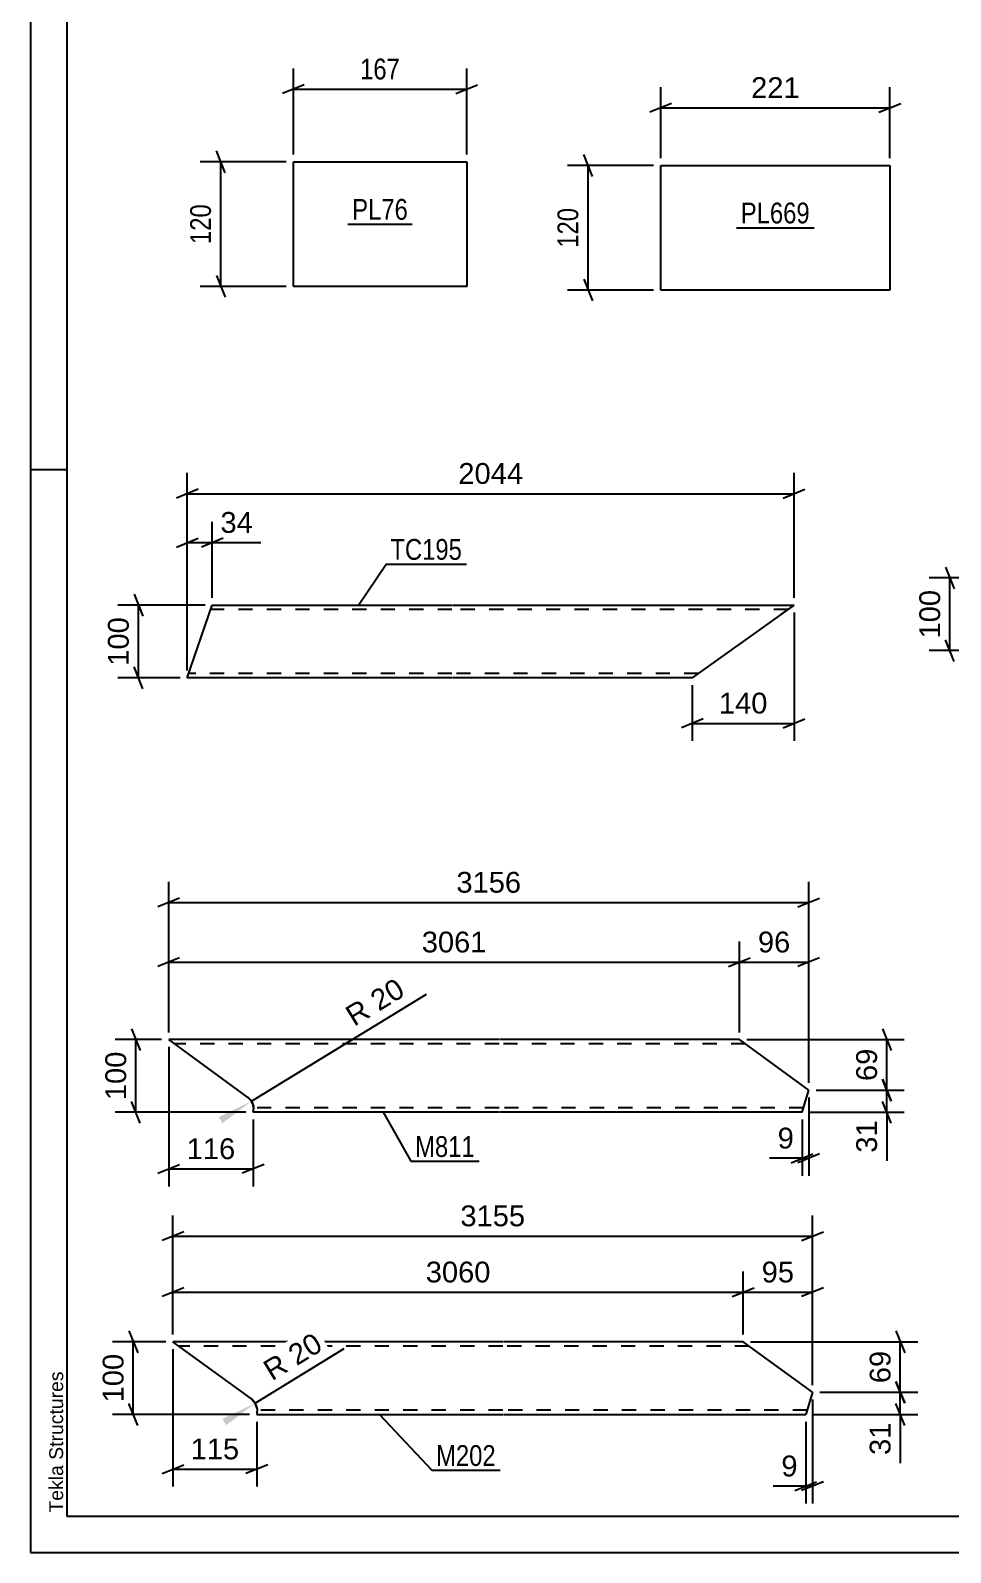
# Model space of a CAD drawing. Header units: millimetres. Extents: x -2250 to 594, y 0 to 1057.
# Drawn here: x 0 to 126.7, y 0 to 209.5 of the extents above; entities that cross this region are included whole.
import ezdxf

# ---------------------------------------------------------------- set-up
doc = ezdxf.new("R2010")
doc.units = ezdxf.units.MM
doc.linetypes.add('DXK_LINE_DOT2', pattern=[3.9198, 1.9599, -1.9599])
doc.styles.add('Arial', font='ARIAL.TTF', dxfattribs={"height": 0.2})
doc.styles.add('Arial Narrow', font='ARIALN.TTF', dxfattribs={"height": 0.2})

# ---------------------------------------------------------------- blocks, each defined once
blk = doc.blocks.new('Unknown-761553754-1133')
at = {"color": 5, "linetype": 'Continuous'}
for p, q in [((0, 420), (0, 0)), ((5, 415), (5, 5)), ((5, 149), (0, 149)), ((5, 5), (589, 5)), ((0, 0), (594, 0))]:
    blk.add_line(p, q, dxfattribs=at)
at = {"color": 174, "linetype": 'Continuous', "style": 'Arial'}
blk.add_text('Tekla Structures', height=1.9102, rotation=90, dxfattribs=at).set_placement((4.5, 5.5))
blk = doc.blocks.new('Part-761553754-12333 - 12332')
at = {"color": 2, "linetype": 'Continuous'}
for p, q in [((86.79, 173.76), (86.79, 190.91)), ((86.79, 190.91), (118.35, 190.91)), ((118.35, 190.91), (118.35, 173.76)), ((118.35, 173.76), (86.79, 173.76))]:
    blk.add_line(p, q, dxfattribs=at)
blk = doc.blocks.new('Part-761553754-18314 - 18313')
at = {"color": 2, "linetype": 'Continuous'}
for p, q in [((21.6, 120.4), (25.04, 130.4)), ((25.04, 130.4), (58.04, 130.4)), ((58.14, 130.4), (105.16, 130.4)), ((103.48, 129.2), (105.16, 130.4)), ((103.48, 129.2), (91.14, 120.4)), ((58.04, 120.4), (21.6, 120.4)), ((91.14, 120.4), (58.14, 120.4))]:
    blk.add_line(p, q, dxfattribs=at)
at = {"color": 7, "linetype": 'DXK_LINE_DOT2'}
for p, q in [((105.03, 130.31), (103.48, 129.2)), ((58.04, 129.8), (24.83, 129.8)), ((104.32, 129.8), (58.14, 129.8)), ((58.04, 121), (21.8, 121)), ((91.98, 121), (58.14, 121))]:
    blk.add_line(p, q, dxfattribs=at)
blk = doc.blocks.new('Part-761553754-18877 - 18876')
at = {"color": 2, "linetype": 'Continuous'}
for p, q in [((29.91, 62.69), (19.04, 70.6)), ((64.53, 70.6), (19.04, 70.6)), ((97.63, 70.6), (64.63, 70.6)), ((107.18, 63.65), (97.63, 70.6)), ((106.25, 60.6), (107.18, 63.65)), ((29.91, 62.69), (30.44, 62.12)), ((30.44, 62.12), (30.56, 61.8)), ((30.56, 61.8), (30.71, 61.39)), ((30.71, 61.38), (30.64, 61.57)), ((30.71, 61.39), (30.68, 60.69)), ((30.68, 60.6), (30.68, 60.69)), ((64.53, 60.6), (30.68, 60.6)), ((106.25, 60.6), (64.63, 60.6))]:
    blk.add_line(p, q, dxfattribs=at)
at = {"color": 7, "linetype": 'DXK_LINE_DOT2'}
for p, q in [((64.53, 70), (19.86, 70)), ((98.45, 70), (64.63, 70)), ((29.91, 62.69), (30.44, 62.12)), ((30.44, 62.12), (29.91, 62.69)), ((30.44, 62.12), (29.91, 62.69)), ((30.44, 62.12), (30.56, 61.8)), ((30.56, 61.8), (30.44, 62.12)), ((30.56, 61.8), (30.44, 62.12)), ((64.53, 61.2), (30.7, 61.2)), ((30.71, 61.25), (30.71, 61.38)), ((30.71, 61.38), (30.71, 61.38)), ((106.43, 61.2), (64.63, 61.2)), ((30.68, 60.69), (30.68, 60.6))]:
    blk.add_line(p, q, dxfattribs=at)
blk = doc.blocks.new('Part-761553754-20769 - 20768')
at = {"color": 2, "linetype": 'Continuous'}
for p, q in [((30.43, 21.15), (19.63, 29)), ((65.05, 29), (19.63, 29)), ((98.15, 29), (65.15, 29)), ((107.7, 22.06), (98.15, 29)), ((30.43, 21.15), (30.96, 20.57)), ((107.7, 22.06), (106.76, 19)), ((30.96, 20.57), (31.1, 20.2)), ((31.23, 19.84), (31.1, 20.2)), ((31.2, 19.06), (31.17, 19)), ((31.17, 19), (65.05, 19)), ((31.23, 19.84), (31.2, 19.06)), ((65.15, 19), (106.76, 19))]:
    blk.add_line(p, q, dxfattribs=at)
at = {"color": 7, "linetype": 'DXK_LINE_DOT2'}
for p, q in [((65.05, 28.4), (20.45, 28.4)), ((98.97, 28.4), (65.15, 28.4)), ((30.96, 20.57), (30.43, 21.15)), ((30.43, 21.15), (30.96, 20.57)), ((30.96, 20.57), (30.43, 21.15)), ((31.1, 20.2), (30.96, 20.57)), ((30.96, 20.57), (31.1, 20.2)), ((31.1, 20.2), (30.96, 20.57)), ((31.2, 19.06), (31.17, 19)), ((31.2, 19.09), (31.2, 19.06)), ((65.05, 19.6), (31.22, 19.6)), ((106.94, 19.6), (65.15, 19.6))]:
    blk.add_line(p, q, dxfattribs=at)
blk = doc.blocks.new('Part-761553754-12293 - 12292')
at = {"color": 2, "linetype": 'Continuous'}
for p, q in [((36.21, 174.27), (36.21, 191.41)), ((36.21, 191.41), (60.08, 191.41)), ((60.08, 191.41), (60.08, 174.27)), ((60.08, 174.27), (36.21, 174.27))]:
    blk.add_line(p, q, dxfattribs=at)
blk = doc.blocks.new('StraightDimension-761553754-13058 - 12332')
at = {"color": 7, "linetype": 'Continuous'}
for p, q in [((85.79, 190.91), (73.94, 190.91)), ((77.39, 189.41), (76.19, 192.41)), ((76.79, 173.76), (76.79, 190.91)), ((76.19, 175.26), (77.39, 172.26)), ((85.79, 173.76), (73.94, 173.76))]:
    blk.add_line(p, q, dxfattribs=at)
at = {"color": 0}
blk.add_wipeout([(76.04, 185.68), (71.84, 185.68), (71.84, 178.99), (76.04, 178.99)], dxfattribs=at)
at = {"color": 3, "style": 'Arial Narrow'}
blk.add_text('120', height=2.863, rotation=90.0002, dxfattribs=at).set_placement((75.44, 179.59))
blk = doc.blocks.new('StraightDimension-761553754-17958 - 12332')
at = {"color": 7, "linetype": 'Continuous'}
for p, q in [((86.79, 191.91), (86.79, 201.7)), ((118.35, 191.91), (118.35, 201.7)), ((88.29, 199.45), (85.29, 198.25)), ((116.85, 198.25), (119.85, 199.45)), ((86.79, 198.85), (118.35, 198.85))]:
    blk.add_line(p, q, dxfattribs=at)
at = {"color": 0}
blk.add_wipeout([(106.51, 199.6), (106.51, 203.8), (98.64, 203.8), (98.64, 199.6)], dxfattribs=at)
at = {"color": 3, "style": 'Arial'}
blk.add_text('221', height=2.865, dxfattribs=at).set_placement((99.24, 200.2))
blk = doc.blocks.new('StraightDimension-761553754-18384 - 18313')
at = {"color": 7, "linetype": 'Continuous'}
for p, q in [((24.04, 130.4), (12.04, 130.4)), ((14.29, 131.9), (15.49, 128.9)), ((14.89, 120.4), (14.89, 130.4)), ((15.49, 118.9), (14.29, 121.9)), ((20.6, 120.4), (12.04, 120.4))]:
    blk.add_line(p, q, dxfattribs=at)
at = {"color": 0}
blk.add_wipeout([(14.14, 129.33), (9.94, 129.33), (9.94, 121.46), (14.14, 121.46)], dxfattribs=at)
at = {"color": 3, "style": 'Arial'}
blk.add_text('100', height=2.865, rotation=90.0002, dxfattribs=at).set_placement((13.54, 122.06))
blk = doc.blocks.new('StraightDimension-761553754-18320 - 18313')
at = {"color": 7, "linetype": 'Continuous'}
for p, q in [((21.6, 121.4), (21.6, 141.85)), ((25.04, 131.4), (25.04, 141.85)), ((20.1, 138.4), (23.1, 139.6)), ((21.6, 139), (25.04, 139)), ((26.54, 139.6), (23.54, 138.4))]:
    blk.add_line(p, q, dxfattribs=at)
at = {"color": 0}
blk.add_wipeout([(31.21, 139.75), (31.21, 143.95), (25.57, 143.95), (25.57, 139.75)], dxfattribs=at)
at = {"color": 7, "linetype": 'Continuous'}
blk.add_line((25.04, 139), (31.74, 139), dxfattribs=at)
blk.add_line((25.04, 139), (31.74, 139), dxfattribs=at)
at = {"color": 3, "style": 'Arial'}
blk.add_text('34', height=2.865, dxfattribs=at).set_placement((26.17, 140.35))
blk = doc.blocks.new('StraightDimension-761553754-18357 - 18313')
at = {"color": 7, "linetype": 'Continuous'}
for p, q in [((21.6, 121.4), (21.6, 148.59)), ((105.16, 131.4), (105.16, 148.59)), ((23.1, 146.34), (20.1, 145.14)), ((21.6, 145.74), (105.16, 145.74)), ((103.66, 145.14), (106.66, 146.34))]:
    blk.add_line(p, q, dxfattribs=at)
at = {"color": 0}
blk.add_wipeout([(68.43, 146.49), (68.43, 150.69), (58.33, 150.69), (58.33, 146.49)], dxfattribs=at)
at = {"color": 3, "style": 'Arial'}
blk.add_text('2044', height=2.865, dxfattribs=at).set_placement((58.93, 147.09))
blk = doc.blocks.new('StraightDimension-761553754-18333 - 18313')
at = {"color": 7, "linetype": 'Continuous'}
for p, q in [((105.16, 129.4), (105.16, 111.73)), ((91.14, 119.4), (91.14, 111.73)), ((92.64, 114.73), (89.64, 113.53)), ((91.14, 114.13), (105.16, 114.13)), ((103.66, 113.53), (106.66, 114.73))]:
    blk.add_line(p, q, dxfattribs=at)
at = {"color": 0}
blk.add_wipeout([(102.09, 114.88), (102.09, 119.08), (94.21, 119.08), (94.21, 114.88)], dxfattribs=at)
at = {"color": 3, "style": 'Arial'}
blk.add_text('140', height=2.865, dxfattribs=at).set_placement((94.81, 115.48))
blk = doc.blocks.new('StraightDimension-761553754-18558 - 18407')
at = {"color": 7, "linetype": 'Continuous'}
for p, q in [((134.16, 134.14), (123.77, 134.14)), ((126.02, 135.64), (127.22, 132.64)), ((126.62, 124.14), (126.62, 134.14)), ((130.72, 124.14), (123.77, 124.14)), ((127.22, 122.64), (126.02, 125.64))]:
    blk.add_line(p, q, dxfattribs=at)
at = {"color": 0}
blk.add_wipeout([(125.87, 133.08), (121.67, 133.08), (121.67, 125.21), (125.87, 125.21)], dxfattribs=at)
at = {"color": 3, "style": 'Arial'}
blk.add_text('100', height=2.865, rotation=90.0002, dxfattribs=at).set_placement((125.27, 125.81))
blk = doc.blocks.new('StraightDimension-761553754-18917 - 18876')
at = {"color": 7, "linetype": 'Continuous'}
for p, q in [((97.63, 71.6), (97.63, 84.1)), ((107.18, 64.65), (107.18, 84.1)), ((96.13, 80.65), (99.13, 81.85)), ((108.68, 81.85), (105.68, 80.65)), ((97.63, 81.25), (107.18, 81.25))]:
    blk.add_line(p, q, dxfattribs=at)
at = {"color": 0}
blk.add_wipeout([(105.23, 82), (105.23, 86.2), (99.58, 86.2), (99.58, 82)], dxfattribs=at)
at = {"color": 3, "style": 'Arial'}
blk.add_text('96', height=2.865, dxfattribs=at).set_placement((100.18, 82.6))
blk = doc.blocks.new('StraightDimension-761553754-18964 - 18876')
at = {"color": 7, "linetype": 'Continuous'}
for p, q in [((19.04, 71.6), (19.04, 92.32)), ((107.18, 64.65), (107.18, 92.32)), ((20.54, 90.07), (17.54, 88.87)), ((19.04, 89.47), (107.18, 89.47)), ((105.68, 88.87), (108.68, 90.07))]:
    blk.add_line(p, q, dxfattribs=at)
at = {"color": 0}
blk.add_wipeout([(68.16, 90.22), (68.16, 94.42), (58.06, 94.42), (58.06, 90.22)], dxfattribs=at)
at = {"color": 3, "style": 'Arial'}
blk.add_text('3156', height=2.865, dxfattribs=at).set_placement((58.66, 90.82))
blk = doc.blocks.new('StraightDimension-761553754-18988 - 18876')
at = {"color": 7, "linetype": 'Continuous'}
for p, q in [((117.33, 65.15), (118.53, 62.15)), ((108.18, 63.65), (120.33, 63.65)), ((117.93, 60.6), (117.93, 63.65)), ((118.53, 59.1), (117.33, 62.1)), ((107.25, 60.6), (120.33, 60.6))]:
    blk.add_line(p, q, dxfattribs=at)
at = {"color": 0}
blk.add_wipeout([(117.18, 60.08), (112.98, 60.08), (112.98, 54.43), (117.18, 54.43)], dxfattribs=at)
at = {"color": 7, "linetype": 'Continuous'}
blk.add_line((117.93, 60.6), (117.93, 53.9), dxfattribs=at)
blk.add_line((117.93, 60.6), (117.93, 53.9), dxfattribs=at)
at = {"color": 3, "style": 'Arial'}
blk.add_text('31', height=2.865, rotation=90.0002, dxfattribs=at).set_placement((116.58, 55.03))
blk = doc.blocks.new('StraightDimension-761553754-18897 - 18876')
at = {"color": 7, "linetype": 'Continuous'}
for p, q in [((19.04, 69.6), (19.04, 50.4)), ((30.68, 59.6), (30.68, 50.4)), ((17.54, 52.2), (20.54, 53.4)), ((19.04, 52.8), (30.68, 52.8)), ((32.18, 53.4), (29.18, 52.2))]:
    blk.add_line(p, q, dxfattribs=at)
at = {"color": 0}
blk.add_wipeout([(28.79, 53.55), (28.79, 57.75), (20.92, 57.75), (20.92, 53.55)], dxfattribs=at)
at = {"color": 3, "style": 'Arial'}
blk.add_text('116', height=2.865, dxfattribs=at).set_placement((21.52, 54.15))
blk = doc.blocks.new('RadiusDimension-761553754-18915 - 18876')
at = {"linetype": 'Continuous'}
blk.add_hatch(color=7, dxfattribs=at).paths.add_polyline_path([(25.92, 59.93), (30.44, 62.12), (26.44, 59.08)])
at = {"color": 7, "linetype": 'Continuous'}
blk.add_line((30.44, 62.12), (54.54, 76.87), dxfattribs=at)
blk.add_arc((28.74, 61.07), 2, 8.9756, 53.9756, dxfattribs=at)
at = {"color": 0}
blk.add_wipeout([(52.6, 76.57), (50.41, 80.15), (42.18, 75.11), (44.38, 71.53)], dxfattribs=at)
at = {"color": 3, "style": 'Arial'}
blk.add_text('R 20', height=2.865, rotation=31.4783, dxfattribs=at).set_placement((44.57, 72.35))
blk = doc.blocks.new('StraightDimension-761553754-18987 - 18876')
at = {"color": 7, "linetype": 'Continuous'}
for p, q in [((117.33, 72.1), (118.53, 69.1)), ((98.63, 70.6), (120.33, 70.6)), ((117.93, 63.65), (117.93, 70.6)), ((118.53, 62.15), (117.33, 65.15)), ((108.18, 63.65), (120.33, 63.65))]:
    blk.add_line(p, q, dxfattribs=at)
at = {"color": 0}
blk.add_wipeout([(117.18, 69.95), (112.98, 69.95), (112.98, 64.3), (117.18, 64.3)], dxfattribs=at)
at = {"color": 3, "style": 'Arial'}
blk.add_text('69', height=2.865, rotation=90.0002, dxfattribs=at).set_placement((116.58, 64.9))
blk = doc.blocks.new('StraightDimension-761553754-18918 - 18876')
at = {"color": 7, "linetype": 'Continuous'}
for p, q in [((19.04, 71.6), (19.04, 84.1)), ((97.63, 71.6), (97.63, 84.1)), ((20.54, 81.85), (17.54, 80.65)), ((96.13, 80.65), (99.13, 81.85)), ((19.04, 81.25), (97.63, 81.25))]:
    blk.add_line(p, q, dxfattribs=at)
at = {"color": 0}
blk.add_wipeout([(63.38, 82), (63.38, 86.2), (53.29, 86.2), (53.29, 82)], dxfattribs=at)
at = {"color": 3, "style": 'Arial'}
blk.add_text('3061', height=2.865, dxfattribs=at).set_placement((53.89, 82.6))
blk = doc.blocks.new('StraightDimension-761553754-19060 - 18876')
at = {"color": 7, "linetype": 'Continuous'}
for p, q in [((107.18, 62.65), (107.18, 51.86)), ((106.25, 59.6), (106.25, 51.86)), ((104.75, 53.66), (107.75, 54.86)), ((108.68, 54.86), (105.68, 53.66)), ((106.25, 54.26), (107.18, 54.26))]:
    blk.add_line(p, q, dxfattribs=at)
at = {"color": 0}
blk.add_wipeout([(105.72, 55.01), (105.72, 59.21), (102.3, 59.21), (102.3, 55.01)], dxfattribs=at)
at = {"color": 7, "linetype": 'Continuous'}
blk.add_line((106.25, 54.26), (101.77, 54.26), dxfattribs=at)
blk.add_line((106.25, 54.26), (101.77, 54.26), dxfattribs=at)
at = {"color": 3, "style": 'Arial'}
blk.add_text('9', height=2.87, dxfattribs=at).set_placement((102.9, 55.61))
blk = doc.blocks.new('StraightDimension-761553754-19102 - 18876')
at = {"color": 7, "linetype": 'Continuous'}
for p, q in [((13.93, 72.1), (15.13, 69.1)), ((18.04, 70.6), (11.68, 70.6)), ((14.53, 60.6), (14.53, 70.6)), ((15.13, 59.1), (13.93, 62.1)), ((29.68, 60.6), (11.68, 60.6))]:
    blk.add_line(p, q, dxfattribs=at)
at = {"color": 0}
blk.add_wipeout([(13.78, 69.54), (9.58, 69.54), (9.58, 61.67), (13.78, 61.67)], dxfattribs=at)
at = {"color": 3, "style": 'Arial'}
blk.add_text('100', height=2.865, rotation=90.0002, dxfattribs=at).set_placement((13.18, 62.27))
blk = doc.blocks.new('StraightDimension-761553754-20858 - 20768')
at = {"color": 7, "linetype": 'Continuous'}
for p, q in [((119.19, 30.5), (120.39, 27.5)), ((99.15, 29), (122.19, 29)), ((119.79, 22.06), (119.79, 29)), ((120.39, 20.56), (119.19, 23.56)), ((108.7, 22.06), (122.19, 22.06))]:
    blk.add_line(p, q, dxfattribs=at)
at = {"color": 0}
blk.add_wipeout([(119.04, 28.35), (114.84, 28.35), (114.84, 22.71), (119.04, 22.71)], dxfattribs=at)
at = {"color": 3, "style": 'Arial'}
blk.add_text('69', height=2.865, rotation=90.0002, dxfattribs=at).set_placement((118.44, 23.31))
blk = doc.blocks.new('RadiusDimension-761553754-20786 - 20768')
at = {"linetype": 'Continuous'}
blk.add_hatch(color=7, dxfattribs=at).paths.add_polyline_path([(26.43, 18.39), (30.96, 20.57), (26.96, 17.54)])
at = {"color": 7, "linetype": 'Continuous'}
blk.add_line((30.96, 20.57), (43.21, 28.07), dxfattribs=at)
blk.add_arc((29.25, 19.53), 2, 8.9663, 53.9663, dxfattribs=at)
at = {"color": 0}
blk.add_wipeout([(41.28, 27.77), (39.09, 31.35), (30.86, 26.31), (33.05, 22.73)], dxfattribs=at)
at = {"color": 3, "style": 'Arial'}
blk.add_text('R 20', height=2.865, rotation=31.4668, dxfattribs=at).set_placement((33.25, 23.56))
blk = doc.blocks.new('StraightDimension-761553754-20775 - 20768')
at = {"color": 7, "linetype": 'Continuous'}
for p, q in [((13.57, 30.5), (14.77, 27.5)), ((18.63, 29), (11.32, 29)), ((14.17, 19), (14.17, 29)), ((30.17, 19), (11.32, 19)), ((14.77, 17.5), (13.57, 20.5))]:
    blk.add_line(p, q, dxfattribs=at)
at = {"color": 0}
blk.add_wipeout([(13.42, 27.94), (9.22, 27.94), (9.22, 20.07), (13.42, 20.07)], dxfattribs=at)
at = {"color": 3, "style": 'Arial'}
blk.add_text('100', height=2.865, rotation=90.0002, dxfattribs=at).set_placement((12.82, 20.67))
blk = doc.blocks.new('StraightDimension-761553754-20788 - 20768')
at = {"color": 7, "linetype": 'Continuous'}
for p, q in [((98.15, 30), (98.15, 38.68)), ((107.7, 23.06), (107.7, 38.68)), ((96.65, 35.23), (99.65, 36.43)), ((98.15, 35.83), (107.7, 35.83)), ((109.2, 36.43), (106.2, 35.23))]:
    blk.add_line(p, q, dxfattribs=at)
at = {"color": 0}
blk.add_wipeout([(105.75, 36.58), (105.75, 40.78), (100.1, 40.78), (100.1, 36.58)], dxfattribs=at)
at = {"color": 3, "style": 'Arial'}
blk.add_text('95', height=2.865, dxfattribs=at).set_placement((100.7, 37.18))
blk = doc.blocks.new('StraightDimension-761553754-20981 - 20768')
at = {"color": 7, "linetype": 'Continuous'}
for p, q in [((19.63, 28), (19.63, 9.08)), ((31.17, 18), (31.17, 9.08)), ((18.13, 10.88), (21.13, 12.08)), ((19.63, 11.48), (31.17, 11.48)), ((32.67, 12.08), (29.67, 10.88))]:
    blk.add_line(p, q, dxfattribs=at)
at = {"color": 0}
blk.add_wipeout([(29.34, 12.23), (29.34, 16.43), (21.46, 16.43), (21.46, 12.23)], dxfattribs=at)
at = {"color": 3, "style": 'Arial'}
blk.add_text('115', height=2.865, dxfattribs=at).set_placement((22.06, 12.83))
blk = doc.blocks.new('StraightDimension-761553754-20789 - 20768')
at = {"color": 7, "linetype": 'Continuous'}
for p, q in [((19.63, 30), (19.63, 38.68)), ((98.15, 30), (98.15, 38.68)), ((21.13, 36.43), (18.13, 35.23)), ((19.63, 35.83), (98.15, 35.83)), ((96.65, 35.23), (99.65, 36.43))]:
    blk.add_line(p, q, dxfattribs=at)
at = {"color": 0}
blk.add_wipeout([(63.94, 36.58), (63.94, 40.78), (53.84, 40.78), (53.84, 36.58)], dxfattribs=at)
at = {"color": 3, "style": 'Arial'}
blk.add_text('3060', height=2.865, dxfattribs=at).set_placement((54.44, 37.18))
blk = doc.blocks.new('StraightDimension-761553754-20835 - 20768')
at = {"color": 7, "linetype": 'Continuous'}
for p, q in [((19.63, 30), (19.63, 46.41)), ((107.7, 23.06), (107.7, 46.41)), ((21.13, 44.16), (18.13, 42.96)), ((106.2, 42.96), (109.2, 44.16)), ((19.63, 43.56), (107.7, 43.56))]:
    blk.add_line(p, q, dxfattribs=at)
at = {"color": 0}
blk.add_wipeout([(68.71, 44.31), (68.71, 48.51), (58.61, 48.51), (58.61, 44.31)], dxfattribs=at)
at = {"color": 3, "style": 'Arial'}
blk.add_text('3155', height=2.865, dxfattribs=at).set_placement((59.21, 44.91))
blk = doc.blocks.new('StraightDimension-761553754-20859 - 20768')
at = {"color": 7, "linetype": 'Continuous'}
for p, q in [((119.19, 23.56), (120.39, 20.56)), ((108.7, 22.06), (122.19, 22.06)), ((119.79, 19), (119.79, 22.06)), ((107.76, 19), (122.19, 19)), ((120.39, 17.5), (119.19, 20.5))]:
    blk.add_line(p, q, dxfattribs=at)
at = {"color": 0}
blk.add_wipeout([(119.04, 18.48), (114.84, 18.48), (114.84, 12.83), (119.04, 12.83)], dxfattribs=at)
at = {"color": 7, "linetype": 'Continuous'}
blk.add_line((119.79, 19), (119.79, 12.31), dxfattribs=at)
blk.add_line((119.79, 19), (119.79, 12.31), dxfattribs=at)
at = {"color": 3, "style": 'Arial'}
blk.add_text('31', height=2.865, rotation=90.0002, dxfattribs=at).set_placement((118.44, 13.43))
blk = doc.blocks.new('StraightDimension-761553754-20939 - 20768')
at = {"color": 7, "linetype": 'Continuous'}
for p, q in [((107.7, 21.06), (107.7, 6.73)), ((106.76, 18), (106.76, 6.73)), ((105.26, 8.53), (108.26, 9.73)), ((109.2, 9.73), (106.2, 8.53)), ((106.76, 9.13), (107.7, 9.13))]:
    blk.add_line(p, q, dxfattribs=at)
at = {"color": 0}
blk.add_wipeout([(106.23, 9.88), (106.23, 14.08), (102.81, 14.08), (102.81, 9.88)], dxfattribs=at)
at = {"color": 7, "linetype": 'Continuous'}
blk.add_line((106.76, 9.13), (102.29, 9.13), dxfattribs=at)
blk.add_line((106.76, 9.13), (102.29, 9.13), dxfattribs=at)
at = {"color": 3, "style": 'Arial'}
blk.add_text('9', height=2.87, dxfattribs=at).set_placement((103.41, 10.48))
blk = doc.blocks.new('StraightDimension-761553754-13038 - 12292')
at = {"color": 7, "linetype": 'Continuous'}
for p, q in [((26.81, 189.91), (25.61, 192.91)), ((35.21, 191.41), (23.36, 191.41)), ((26.21, 174.27), (26.21, 191.41)), ((35.21, 174.27), (23.36, 174.27)), ((25.61, 175.77), (26.81, 172.77))]:
    blk.add_line(p, q, dxfattribs=at)
at = {"color": 0}
blk.add_wipeout([(25.46, 186.18), (21.26, 186.18), (21.26, 179.5), (25.46, 179.5)], dxfattribs=at)
at = {"color": 3, "style": 'Arial Narrow'}
blk.add_text('120', height=2.863, rotation=90.0002, dxfattribs=at).set_placement((24.86, 180.1))
blk = doc.blocks.new('StraightDimension-761553754-13042 - 12292')
at = {"color": 7, "linetype": 'Continuous'}
for p, q in [((36.21, 192.41), (36.21, 204.26)), ((60.08, 192.41), (60.08, 204.26)), ((37.71, 202.01), (34.71, 200.81)), ((36.21, 201.41), (60.08, 201.41)), ((58.58, 200.81), (61.58, 202.01))]:
    blk.add_line(p, q, dxfattribs=at)
at = {"color": 0}
blk.add_wipeout([(51.49, 202.16), (51.49, 206.36), (44.8, 206.36), (44.8, 202.16)], dxfattribs=at)
at = {"color": 3, "style": 'Arial Narrow'}
blk.add_text('167', height=2.863, dxfattribs=at).set_placement((45.4, 202.76))
blk = doc.blocks.new('Mark-761553754-13451 - 12332')
at = {"color": 0}
blk.add_wipeout([(107.32, 182.94), (107.32, 185.94), (97.82, 185.94), (97.82, 182.94)], dxfattribs=at)
blk.add_wipeout([(107.32, 182.94), (107.32, 185.94), (97.82, 185.94), (97.82, 182.94)], dxfattribs=at)
at = {"color": 30, "linetype": 'Continuous'}
blk.add_line((97.22, 182.34), (107.92, 182.34), dxfattribs=at)
at = {"color": 3, "style": 'Arial Narrow'}
blk.add_text('PL669', height=2.863, dxfattribs=at).set_placement((97.82, 182.94))
blk = doc.blocks.new('Mark-761553754-18398 - 18313')
at = {"color": 0}
blk.add_wipeout([(59.43, 136.64), (59.43, 139.64), (49.57, 139.64), (49.57, 136.64)], dxfattribs=at)
blk.add_wipeout([(59.43, 136.64), (59.43, 139.64), (49.57, 139.64), (49.57, 136.64)], dxfattribs=at)
at = {"color": 30, "linetype": 'Continuous'}
for p, q in [((45.16, 130.4), (48.97, 136.04)), ((48.97, 136.04), (60.03, 136.04))]:
    blk.add_line(p, q, dxfattribs=at)
at = {"color": 3, "style": 'Arial Narrow'}
blk.add_text('TC195', height=2.863, dxfattribs=at).set_placement((49.57, 136.64))
blk = doc.blocks.new('Mark-761553754-19112 - 18876')
at = {"color": 0}
blk.add_wipeout([(61.19, 54.45), (61.19, 57.45), (52.97, 57.45), (52.97, 54.45)], dxfattribs=at)
blk.add_wipeout([(61.19, 54.45), (61.19, 57.45), (52.97, 57.45), (52.97, 54.45)], dxfattribs=at)
at = {"color": 30, "linetype": 'Continuous'}
for p, q in [((48.57, 60.6), (52.37, 53.85)), ((52.37, 53.85), (61.79, 53.85))]:
    blk.add_line(p, q, dxfattribs=at)
at = {"color": 3, "style": 'Arial Narrow'}
blk.add_text('M811', height=2.863, dxfattribs=at).set_placement((52.97, 54.45))
blk = doc.blocks.new('Mark-761553754-20930 - 20768')
at = {"color": 0}
blk.add_wipeout([(64.09, 11.92), (64.09, 14.92), (55.86, 14.92), (55.86, 11.92)], dxfattribs=at)
blk.add_wipeout([(64.09, 11.92), (64.09, 14.92), (55.86, 14.92), (55.86, 11.92)], dxfattribs=at)
at = {"color": 30, "linetype": 'Continuous'}
for p, q in [((48.08, 19), (55.26, 11.32)), ((55.26, 11.32), (64.69, 11.32))]:
    blk.add_line(p, q, dxfattribs=at)
at = {"color": 3, "style": 'Arial Narrow'}
blk.add_text('M202', height=2.863, dxfattribs=at).set_placement((55.86, 11.92))
blk = doc.blocks.new('Mark-761553754-13442 - 12292')
at = {"color": 0}
blk.add_wipeout([(51.98, 183.44), (51.98, 186.44), (44.31, 186.44), (44.31, 183.44)], dxfattribs=at)
blk.add_wipeout([(51.98, 183.44), (51.98, 186.44), (44.31, 186.44), (44.31, 183.44)], dxfattribs=at)
at = {"color": 30, "linetype": 'Continuous'}
blk.add_line((43.71, 182.84), (52.58, 182.84), dxfattribs=at)
at = {"color": 3, "style": 'Arial Narrow'}
blk.add_text('PL76', height=2.863, dxfattribs=at).set_placement((44.31, 183.44))

msp = doc.modelspace()

# ---------------------------------------------------------------- block references
for name in ['Unknown-761553754-1133', 'Part-761553754-12293 - 12292', 'Part-761553754-12333 - 12332', 'Part-761553754-18314 - 18313', 'Part-761553754-18877 - 18876', 'Part-761553754-20769 - 20768']:
    msp.add_blockref(name, (0, 0))

# ---------------------------------------------------------------- next in the draw order: block references
for name in ['StraightDimension-761553754-13038 - 12292', 'StraightDimension-761553754-13058 - 12332', 'Mark-761553754-13442 - 12292', 'Mark-761553754-13451 - 12332', 'StraightDimension-761553754-18558 - 18407', 'StraightDimension-761553754-18384 - 18313', 'StraightDimension-761553754-18917 - 18876', 'RadiusDimension-761553754-20786 - 20768', 'StraightDimension-761553754-20858 - 20768', 'Mark-761553754-20930 - 20768']:
    msp.add_blockref(name, (0, 0))

# ---------------------------------------------------------------- next in the draw order: block references
for name in ['StraightDimension-761553754-13042 - 12292', 'StraightDimension-761553754-17958 - 12332', 'StraightDimension-761553754-18320 - 18313', 'StraightDimension-761553754-18964 - 18876', 'StraightDimension-761553754-20788 - 20768', 'StraightDimension-761553754-20775 - 20768']:
    msp.add_blockref(name, (0, 0))

# ---------------------------------------------------------------- next in the draw order: block references
for name in ['StraightDimension-761553754-18357 - 18313', 'StraightDimension-761553754-18897 - 18876', 'StraightDimension-761553754-18988 - 18876', 'StraightDimension-761553754-20789 - 20768', 'StraightDimension-761553754-20981 - 20768']:
    msp.add_blockref(name, (0, 0))

# ---------------------------------------------------------------- next in the draw order: block references
for name in ['Mark-761553754-18398 - 18313', 'StraightDimension-761553754-18333 - 18313', 'RadiusDimension-761553754-18915 - 18876', 'StraightDimension-761553754-18987 - 18876', 'StraightDimension-761553754-20835 - 20768']:
    msp.add_blockref(name, (0, 0))

# ---------------------------------------------------------------- next in the draw order: block references
for name in ['StraightDimension-761553754-18918 - 18876', 'StraightDimension-761553754-19060 - 18876', 'Mark-761553754-19112 - 18876', 'StraightDimension-761553754-20859 - 20768']:
    msp.add_blockref(name, (0, 0))

# ---------------------------------------------------------------- next in the draw order: block references
for name in ['StraightDimension-761553754-19102 - 18876', 'StraightDimension-761553754-20939 - 20768']:
    msp.add_blockref(name, (0, 0))

doc.saveas('drawing.dxf')
